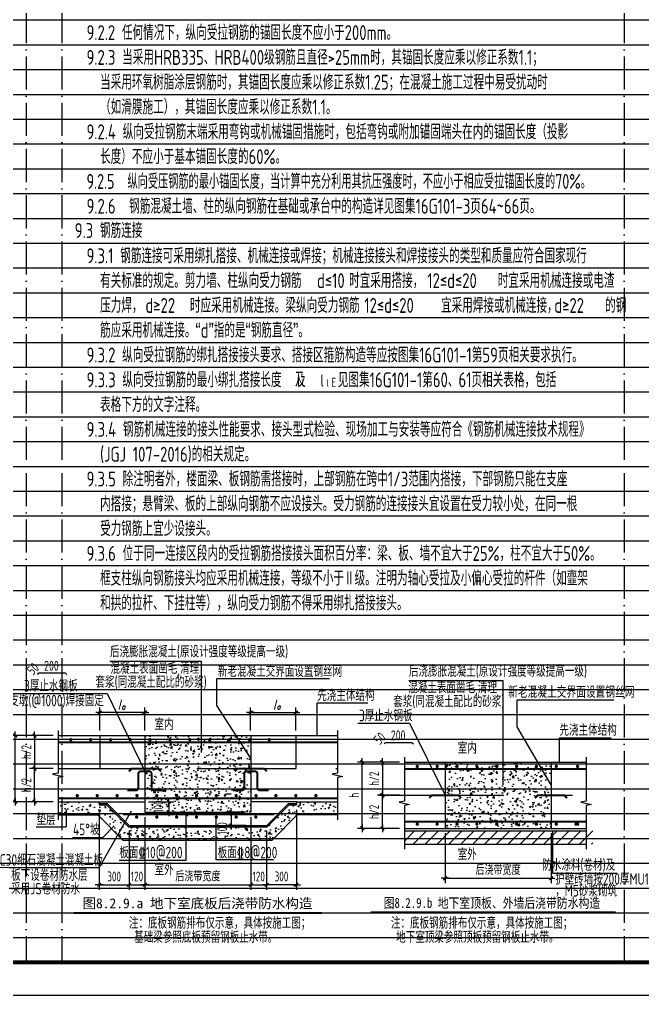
# Model space of a CAD drawing. Extents: x -461650 to 361314, y 245336 to 769729.
# Drawn here: x -393698 to -374866, y 676683 to 706196 of the extents above; entities that cross this region are included whole.
import ezdxf
from ezdxf.enums import TextEntityAlignment as Align

# ---------------------------------------------------------------- set-up
doc = ezdxf.new("R2010")
doc.units = 0
doc.header["$LTSCALE"] = 1000
for name, pattern in [('D1', [14, 10, -2, 0, -2]), ('D3轴线点划线', [18.5, 12, -3, 0.5, -3]), ('H3普通虚线', [4.2, 3, -1.2])]:
    doc.linetypes.add(name, pattern=pattern)
doc.layers.get('0').update_dxf_attribs({"linetype": 'CONTINUOUS'})
doc.layers.get('DEFPOINTS').update_dxf_attribs({"linetype": 'CONTINUOUS'})
for name, color, linetype in [('C-SHET-TTLB', 11, 'CONTINUOUS'), ('S-DETL-AXIS', 8, 'D3轴线点划线'), ('S-DETL-DIM', 151, 'CONTINUOUS'), ('S-DETL-HATCH', 253, 'CONTINUOUS'), ('S-DETL-LINE1', 2, 'CONTINUOUS'), ('S-DETL-RBAR', 1, 'CONTINUOUS'), ('S-DETL-TEXT', 7, 'CONTINUOUS')]:
    doc.layers.add(name, color=color, linetype=linetype)
doc.layers.add('S-1-TEXT', color=7, linetype='CONTINUOUS', lineweight=18)
doc.layers.add('S-1-修改', color=23, linetype='CONTINUOUS', lineweight=18)
doc.styles.add('ita', font='italic.shx', dxfattribs={"width": 0.9, "bigfont": 'tssdchn.shx'})
doc.styles.add('TS', font='tssdeng.shx', dxfattribs={"width": 0.7, "bigfont": 'tssdchn.shx'})
doc.styles.add('华文行楷', font='tssdeng.shx', dxfattribs={"width": 0.75, "height": 350, "bigfont": 'hztxt.shx'})
doc.styles.add('黑体', font='simhei.ttf')
doc.dimstyles.new('DIM25', dxfattribs={"dimtxt": 300, "dimasz": 0.8, "dimexe": 150, "dimexo": 150, "dimgap": 100, "dimtad": 1, "dimdec": 0, "dimlfac": 0.25, "dimrnd": 1, "dimzin": 0, "dimdsep": 46, "dimtxsty": 'TS', "dimblk": '_DIMX', "dimcen": 0, "dimclrd": 256, "dimclre": 256, "dimclrt": 43, "dimadec": 1, "dimazin": 0, "dimtfac": 1, "dimtdec": 0, "dimtix": 1, "dimtmove": 2, "dimatfit": 3, "dimldrblk": 'ARCHTICK', "dimfxl": 0, "dimtolj": 1, "dimtzin": 1, "dimarcsym": 0})
pattern_1 = [(50, (-2041229.52, 550140.23), (455.46167, -39.84771), [47.625, -523.875]), (355, (-2041229.5, 550140.23), (-88.10706, 477.64161), [38.1, -419.1]), (100.451, (-2041191.57, 550136.9), (367.35625, 437.79172), [40.475, -445.225]), (46.1842, (-2041229.5, 550267.23), (677.6976, -105.10582), [71.4375, -785.8125]), (96.6356, (-2041173.05, 550258.5), (593.51059, 618.5639), [60.7125, -667.8375]), (351.184, (-2041229.5, 550267.2), (593.5115, 618.5628), [57.15, -628.65]), (21, (-2041166.02, 550235.48), (379.0372, -255.6638), [47.625, -523.875]), (326, (-2041166, 550235.5), (154.50507, 460.46992), [38.1, -419.1]), (71.4514, (-2041134.43, 550214.17), (533.54123, 204.80714), [40.475, -445.225]), (37.5, (-2041229.52, 550140.23), (7.721508, 211.387597), [0, -414.02, 0, -425.45, 0, -420.6875]), (7.5, (-2041229.52, 550140.23), (167.049156, 250.451437), [0, -242.57, 0, -404.495, 0, -160.3375]), (327.5, (-2041371.13, 550140.23), (338.976488, -14.32186), [0, -158.75, 0, -495.3, 0, -657.225]), (317.5, (-2041434.63, 550140.23), (370.322953, 63.56623), [0, -206.375, 0, -328.93, 0, -466.725])]

# ---------------------------------------------------------------- blocks, each defined once
blk = doc.blocks.new('_DIMX')
blk.add_line((-150, 0), (150, 0))
at = {"const_width": 50}
blk.add_lwpolyline([(-70, -70), (70, 70)], dxfattribs=at)
blk = doc.blocks.new('*D141')
at = {"layer": 'DEFPOINTS', "color": 0}
for p in [(-383335, 683737), (-382061, 683737), (-382061, 681737)]:
    blk.add_point(p, dxfattribs=at)
at = {"layer": 'S-DETL-DIM', "lineweight": -2}
for p, q in [((-382211, 683737), (-383485, 683737)), ((-383335, 681738), (-383335, 683737)), ((-382211, 681737), (-383485, 681737))]:
    blk.add_line(p, q, dxfattribs=at)
at = {"layer": 'S-DETL-DIM', "lineweight": -2, "xscale": 0.8, "yscale": 0.8, "zscale": 0.8}
for p, rotation in [((-383335, 683737), 90), ((-383335, 681737), 270)]:
    blk.add_blockref('_DIMX', p, dxfattribs=dict(at, rotation=rotation))
at = {"layer": 'S-DETL-DIM', "color": 43, "insert": (-383585, 682737), "char_height": 300, "attachment_point": 5, "rotation": 90, "style": 'TS'}
blk.add_mtext('\\A1;h', dxfattribs=at)
blk = doc.blocks.new('_ArchTick')
at = {"color": 0, "linetype": 'ByBlock', "const_width": 0.15}
blk.add_lwpolyline([(-0.5, -0.5), (0.5, 0.5)], dxfattribs=at)
blk = doc.blocks.new('*D142')
at = {"layer": 'DEFPOINTS', "color": 0}
for p in [(-380831, 681737), (-377631, 681737), (-377631, 680227)]:
    blk.add_point(p, dxfattribs=at)
at = {"layer": 'S-DETL-DIM', "lineweight": -2}
for p, q in [((-380831, 681587), (-380831, 680077)), ((-377631, 681587), (-377631, 680077)), ((-380831, 680227), (-377632, 680227))]:
    blk.add_line(p, q, dxfattribs=at)
at = {"layer": 'S-DETL-DIM', "lineweight": -2, "xscale": 0.8, "yscale": 0.8, "zscale": 0.8, "rotation": 180}
blk.add_blockref('_DIMX', (-380831, 680227), dxfattribs=at)
at = {"layer": 'S-DETL-DIM', "lineweight": -2, "xscale": 0.8, "yscale": 0.8, "zscale": 0.8}
blk.add_blockref('_DIMX', (-377631, 680227), dxfattribs=at)
at = {"layer": 'S-DETL-DIM', "color": 43, "insert": (-379231, 680477), "char_height": 300, "attachment_point": 5, "style": 'TS'}
blk.add_mtext('\\A1;后浇带宽度', dxfattribs=at)
blk = doc.blocks.new('*D143')
at = {"layer": 'DEFPOINTS', "color": 0}
for p in [(-382061, 683737), (-382729, 682737), (-382061, 682737)]:
    blk.add_point(p, dxfattribs=at)
at = {"layer": 'S-DETL-DIM', "lineweight": -2}
for p, q in [((-382211, 683737), (-382879, 683737)), ((-382729, 683737), (-382729, 682738)), ((-382211, 682737), (-382879, 682737))]:
    blk.add_line(p, q, dxfattribs=at)
at = {"layer": 'S-DETL-DIM', "lineweight": -2, "xscale": 0.8, "yscale": 0.8, "zscale": 0.8}
for p, rotation in [((-382729, 683737), 90), ((-382729, 682737), 270)]:
    blk.add_blockref('_DIMX', p, dxfattribs=dict(at, rotation=rotation))
at = {"layer": 'S-DETL-DIM', "color": 43, "insert": (-382979, 683237), "char_height": 300, "attachment_point": 5, "rotation": 90, "style": 'TS'}
blk.add_mtext('\\A1;h/2', dxfattribs=at)
blk = doc.blocks.new('*D144')
at = {"layer": 'DEFPOINTS', "color": 0}
for p in [(-382729, 682737), (-382061, 682737), (-382061, 681737)]:
    blk.add_point(p, dxfattribs=at)
at = {"layer": 'S-DETL-DIM', "lineweight": -2}
for p, q in [((-382211, 682737), (-382879, 682737)), ((-382729, 681738), (-382729, 682737)), ((-382211, 681737), (-382879, 681737))]:
    blk.add_line(p, q, dxfattribs=at)
at = {"layer": 'S-DETL-DIM', "lineweight": -2, "xscale": 0.8, "yscale": 0.8, "zscale": 0.8}
for p, rotation in [((-382729, 682737), 90), ((-382729, 681737), 270)]:
    blk.add_blockref('_DIMX', p, dxfattribs=dict(at, rotation=rotation))
at = {"layer": 'S-DETL-DIM', "color": 43, "insert": (-382979, 682237), "char_height": 300, "attachment_point": 5, "rotation": 90, "style": 'TS'}
blk.add_mtext('\\A1;h/2', dxfattribs=at)
blk = doc.blocks.new('*D145')
at = {"layer": 'DEFPOINTS', "color": 0}
for p in [(-385329, 682444), (-386228, 681824), (-386228, 680032)]:
    blk.add_point(p, dxfattribs=at)
at = {"layer": 'S-DETL-DIM', "lineweight": -2}
for p, q in [((-385329, 682294), (-385329, 679882)), ((-386228, 681674), (-386228, 679882)), ((-385330, 680032), (-386228, 680032))]:
    blk.add_line(p, q, dxfattribs=at)
at = {"layer": 'S-DETL-DIM', "lineweight": -2, "xscale": 0.8, "yscale": 0.8, "zscale": 0.8, "rotation": 180}
blk.add_blockref('_DIMX', (-386228, 680032), dxfattribs=at)
at = {"layer": 'S-DETL-DIM', "lineweight": -2, "xscale": 0.8, "yscale": 0.8, "zscale": 0.8}
blk.add_blockref('_DIMX', (-385329, 680032), dxfattribs=at)
at = {"layer": 'S-DETL-DIM', "color": 43, "insert": (-385779, 680282), "char_height": 300, "attachment_point": 5, "style": 'TS'}
blk.add_mtext('\\A1;300', dxfattribs=at)
blk = doc.blocks.new('*D146')
at = {"layer": 'DEFPOINTS', "color": 0}
for p in [(-385344, 685239), (-386712, 684544), (-385344, 684544)]:
    blk.add_point(p, dxfattribs=at)
at = {"layer": 'S-DETL-DIM', "lineweight": -2}
for p, q in [((-386712, 684694), (-386712, 685389)), ((-385344, 684694), (-385344, 685389)), ((-386711, 685239), (-385345, 685239))]:
    blk.add_line(p, q, dxfattribs=at)
at = {"layer": 'S-DETL-DIM', "lineweight": -2, "xscale": 0.8, "yscale": 0.8, "zscale": 0.8, "rotation": 180}
blk.add_blockref('_DIMX', (-386712, 685239), dxfattribs=at)
at = {"layer": 'S-DETL-DIM', "lineweight": -2, "xscale": 0.8, "yscale": 0.8, "zscale": 0.8}
blk.add_blockref('_DIMX', (-385344, 685239), dxfattribs=at)
blk = doc.blocks.new('*D147')
at = {"layer": 'DEFPOINTS', "color": 0}
for p in [(-391287, 682444), (-390388, 681824), (-390388, 680032)]:
    blk.add_point(p, dxfattribs=at)
at = {"layer": 'S-DETL-DIM', "lineweight": -2}
for p, q in [((-391287, 682294), (-391287, 679882)), ((-390388, 681674), (-390388, 679882)), ((-391286, 680032), (-390389, 680032))]:
    blk.add_line(p, q, dxfattribs=at)
at = {"layer": 'S-DETL-DIM', "lineweight": -2, "xscale": 0.8, "yscale": 0.8, "zscale": 0.8, "rotation": 180}
blk.add_blockref('_DIMX', (-391287, 680032), dxfattribs=at)
at = {"layer": 'S-DETL-DIM', "lineweight": -2, "xscale": 0.8, "yscale": 0.8, "zscale": 0.8}
blk.add_blockref('_DIMX', (-390388, 680032), dxfattribs=at)
at = {"layer": 'S-DETL-DIM', "color": 43, "insert": (-390838, 680282), "char_height": 300, "attachment_point": 5, "style": 'TS'}
blk.add_mtext('\\A1;300', dxfattribs=at)
blk = doc.blocks.new('*D148')
at = {"layer": 'DEFPOINTS', "color": 0}
for p in [(-389907, 682544), (-389907, 682224), (-389187, 682224)]:
    blk.add_point(p, dxfattribs=at)
at = {"layer": 'S-DETL-DIM', "lineweight": -2}
for p, q in [((-389757, 682544), (-389037, 682544)), ((-389187, 682543), (-389187, 682225)), ((-389757, 682224), (-389037, 682224))]:
    blk.add_line(p, q, dxfattribs=at)
at = {"layer": 'S-DETL-DIM', "lineweight": -2, "xscale": 0.8, "yscale": 0.8, "zscale": 0.8}
for p, rotation in [((-389187, 682544), 90), ((-389187, 682224), 270)]:
    blk.add_blockref('_DIMX', p, dxfattribs=dict(at, rotation=rotation))
at = {"layer": 'S-DETL-DIM', "color": 43, "insert": (-389497, 682396), "char_height": 300, "attachment_point": 5, "rotation": 90, "style": 'TS'}
blk.add_mtext('\\A1;100', dxfattribs=at)
blk = doc.blocks.new('*D149')
at = {"layer": 'DEFPOINTS', "color": 0}
for p in [(-393826, 684544), (-392535, 684544), (-392535, 682544)]:
    blk.add_point(p, dxfattribs=at)
at = {"layer": 'S-DETL-DIM', "lineweight": -2}
for p, q in [((-392685, 684544), (-393976, 684544)), ((-393826, 682545), (-393826, 684543)), ((-392685, 682544), (-393976, 682544))]:
    blk.add_line(p, q, dxfattribs=at)
at = {"layer": 'S-DETL-DIM', "lineweight": -2, "xscale": 0.8, "yscale": 0.8, "zscale": 0.8}
for p, rotation in [((-393826, 684544), 90), ((-393826, 682544), 270)]:
    blk.add_blockref('_DIMX', p, dxfattribs=dict(at, rotation=rotation))
at = {"layer": 'S-DETL-DIM', "color": 43, "insert": (-394076, 683544), "char_height": 300, "attachment_point": 5, "rotation": 90, "style": 'TS'}
blk.add_mtext('\\A1;底板厚h', dxfattribs=at)
blk = doc.blocks.new('*D150')
at = {"layer": 'DEFPOINTS', "color": 0}
for p in [(-389907, 682224), (-386707, 682224), (-386707, 680032)]:
    blk.add_point(p, dxfattribs=at)
at = {"layer": 'S-DETL-DIM', "lineweight": -2}
for p, q in [((-389907, 682074), (-389907, 679882)), ((-386707, 682074), (-386707, 679882)), ((-389906, 680032), (-386708, 680032))]:
    blk.add_line(p, q, dxfattribs=at)
at = {"layer": 'S-DETL-DIM', "lineweight": -2, "xscale": 0.8, "yscale": 0.8, "zscale": 0.8, "rotation": 180}
blk.add_blockref('_DIMX', (-389907, 680032), dxfattribs=at)
at = {"layer": 'S-DETL-DIM', "lineweight": -2, "xscale": 0.8, "yscale": 0.8, "zscale": 0.8}
blk.add_blockref('_DIMX', (-386707, 680032), dxfattribs=at)
at = {"layer": 'S-DETL-DIM', "color": 43, "insert": (-388307, 680282), "char_height": 300, "attachment_point": 5, "style": 'TS'}
blk.add_mtext('\\A1;后浇带宽度', dxfattribs=at)
blk = doc.blocks.new('*D151')
at = {"layer": 'DEFPOINTS', "color": 0}
for p in [(-392535, 684544), (-393244, 683544), (-392535, 683544)]:
    blk.add_point(p, dxfattribs=at)
at = {"layer": 'S-DETL-DIM', "lineweight": -2}
for p, q in [((-392685, 684544), (-393394, 684544)), ((-393244, 684543), (-393244, 683545)), ((-392685, 683544), (-393394, 683544))]:
    blk.add_line(p, q, dxfattribs=at)
at = {"layer": 'S-DETL-DIM', "lineweight": -2, "xscale": 0.8, "yscale": 0.8, "zscale": 0.8}
for p, rotation in [((-393244, 684544), 90), ((-393244, 683544), 270)]:
    blk.add_blockref('_DIMX', p, dxfattribs=dict(at, rotation=rotation))
at = {"layer": 'S-DETL-DIM', "color": 43, "insert": (-393494, 684044), "char_height": 300, "attachment_point": 5, "rotation": 90, "style": 'TS'}
blk.add_mtext('\\A1;h/2', dxfattribs=at)
blk = doc.blocks.new('*D152')
at = {"layer": 'DEFPOINTS', "color": 0}
for p in [(-393244, 683544), (-392535, 683544), (-392535, 682544)]:
    blk.add_point(p, dxfattribs=at)
at = {"layer": 'S-DETL-DIM', "lineweight": -2}
for p, q in [((-392685, 683544), (-393394, 683544)), ((-393244, 682545), (-393244, 683543)), ((-392685, 682544), (-393394, 682544))]:
    blk.add_line(p, q, dxfattribs=at)
at = {"layer": 'S-DETL-DIM', "lineweight": -2, "xscale": 0.8, "yscale": 0.8, "zscale": 0.8}
for p, rotation in [((-393244, 683544), 90), ((-393244, 682544), 270)]:
    blk.add_blockref('_DIMX', p, dxfattribs=dict(at, rotation=rotation))
at = {"layer": 'S-DETL-DIM', "color": 43, "insert": (-393494, 683044), "char_height": 300, "attachment_point": 5, "rotation": 90, "style": 'TS'}
blk.add_mtext('\\A1;h/2', dxfattribs=at)
blk = doc.blocks.new('*D153')
at = {"layer": 'DEFPOINTS', "color": 0}
for p in [(-391275, 685239), (-391275, 684544), (-389907, 684544)]:
    blk.add_point(p, dxfattribs=at)
at = {"layer": 'S-DETL-DIM', "lineweight": -2}
for p, q in [((-391275, 684694), (-391275, 685389)), ((-389907, 684694), (-389907, 685389)), ((-389908, 685239), (-391274, 685239))]:
    blk.add_line(p, q, dxfattribs=at)
at = {"layer": 'S-DETL-DIM', "lineweight": -2, "xscale": 0.8, "yscale": 0.8, "zscale": 0.8, "rotation": 180}
blk.add_blockref('_DIMX', (-391275, 685239), dxfattribs=at)
at = {"layer": 'S-DETL-DIM', "lineweight": -2, "xscale": 0.8, "yscale": 0.8, "zscale": 0.8}
blk.add_blockref('_DIMX', (-389907, 685239), dxfattribs=at)
blk = doc.blocks.new('*D159')
at = {"layer": 'DEFPOINTS', "color": 0}
for p in [(-386707, 682224), (-387297, 681824), (-386707, 681824)]:
    blk.add_point(p, dxfattribs=at)
at = {"layer": 'S-DETL-DIM', "lineweight": -2}
for p, q in [((-386857, 682224), (-387447, 682224)), ((-387297, 682223), (-387297, 681825)), ((-386857, 681824), (-387447, 681824))]:
    blk.add_line(p, q, dxfattribs=at)
at = {"layer": 'S-DETL-DIM', "lineweight": -2, "xscale": 0.8, "yscale": 0.8, "zscale": 0.8}
for p, rotation in [((-387297, 682224), 90), ((-387297, 681824), 270)]:
    blk.add_blockref('_DIMX', p, dxfattribs=dict(at, rotation=rotation))
at = {"layer": 'S-DETL-DIM', "color": 43, "insert": (-387572, 681734), "char_height": 300, "attachment_point": 5, "rotation": 90, "style": 'TS'}
blk.add_mtext('\\A1;100', dxfattribs=at)
blk = doc.blocks.new('*D154')
at = {"layer": 'DEFPOINTS', "color": 0}
for p in [(-390388, 681384), (-389907, 681384), (-389907, 680032)]:
    blk.add_point(p, dxfattribs=at)
at = {"layer": 'S-DETL-DIM', "lineweight": -2}
for p, q in [((-390388, 681234), (-390388, 679882)), ((-389907, 681234), (-389907, 679882)), ((-390389, 680032), (-390390, 680032)), ((-390388, 680032), (-389907, 680032)), ((-389906, 680032), (-389905, 680032))]:
    blk.add_line(p, q, dxfattribs=at)
at = {"layer": 'S-DETL-DIM', "lineweight": -2, "xscale": 0.8, "yscale": 0.8, "zscale": 0.8}
blk.add_blockref('_DIMX', (-390388, 680032), dxfattribs=at)
at = {"layer": 'S-DETL-DIM', "lineweight": -2, "xscale": 0.8, "yscale": 0.8, "zscale": 0.8, "rotation": 180}
blk.add_blockref('_DIMX', (-389907, 680032), dxfattribs=at)
at = {"layer": 'S-DETL-DIM', "color": 43, "insert": (-390148, 680282), "char_height": 300, "attachment_point": 5, "style": 'TS'}
blk.add_mtext('\\A1;120', dxfattribs=at)
blk = doc.blocks.new('*D155')
at = {"layer": 'DEFPOINTS', "color": 0}
for p in [(-386707, 681384), (-386228, 681384), (-386228, 680032)]:
    blk.add_point(p, dxfattribs=at)
at = {"layer": 'S-DETL-DIM', "lineweight": -2}
for p, q in [((-386707, 681234), (-386707, 679882)), ((-386228, 681234), (-386228, 679882)), ((-386708, 680032), (-386708, 680032)), ((-386707, 680032), (-386228, 680032)), ((-386228, 680032), (-386227, 680032))]:
    blk.add_line(p, q, dxfattribs=at)
at = {"layer": 'S-DETL-DIM', "lineweight": -2, "xscale": 0.8, "yscale": 0.8, "zscale": 0.8}
blk.add_blockref('_DIMX', (-386707, 680032), dxfattribs=at)
at = {"layer": 'S-DETL-DIM', "lineweight": -2, "xscale": 0.8, "yscale": 0.8, "zscale": 0.8, "rotation": 180}
blk.add_blockref('_DIMX', (-386228, 680032), dxfattribs=at)
at = {"layer": 'S-DETL-DIM', "color": 43, "insert": (-386468, 680282), "char_height": 300, "attachment_point": 5, "style": 'TS'}
blk.add_mtext('\\A1;120', dxfattribs=at)

msp = doc.modelspace()

# ---------------------------------------------------------------- hatches: boundary and pattern name
at = {"layer": 'S-DETL-HATCH'}
h = msp.add_hatch(dxfattribs=at)
h.set_pattern_fill('AR-CONC', color=256, scale=2.5, style=0)
h.set_pattern_definition(pattern_1)
h.paths.add_polyline_path([(-388659.25, 684424.18), (-388659.25, 684544.18), (-389906.73, 684544.18), (-389906.73, 684424.18)])
h.paths.add_polyline_path([(-388659.25, 684284.18), (-388659.25, 684424.18), (-389906.73, 684424.18), (-389906.73, 684284.18)])
h.paths.add_polyline_path([(-389523.51, 684363.37, -1), (-389573.51, 684363.37, -1)], flags=16)
h.paths.add_polyline_path([(-388973.51, 684363.37, -1), (-388923.51, 684363.37, -1)], flags=16)
h.paths.add_polyline_path([(-388659.25, 684544.18), (-388659.25, 684424.18), (-387046.97, 684424.18), (-387116.62, 684544.18)])
h.paths.add_polyline_path([(-386965.71, 684284.18), (-387046.97, 684424.18), (-388659.25, 684424.18), (-388659.25, 684284.18)])
h.paths.add_polyline_path([(-388323.51, 684363.37, -1), (-388373.51, 684363.37, -1)], flags=16)
h.paths.add_polyline_path([(-387773.51, 684363.37, -1), (-387723.51, 684363.37, -1)], flags=16)
h.paths.add_polyline_path([(-387173.51, 684363.37, -1), (-387123.51, 684363.37, -1)], flags=16)
h.paths.add_polyline_path([(-386706.73, 684424.18), (-386706.73, 684544.18), (-387116.62, 684544.18), (-387046.97, 684424.18)])
h.paths.add_polyline_path([(-386706.73, 684284.18), (-386706.73, 684424.18), (-387046.97, 684424.18), (-386965.71, 684284.18)])
h.paths.add_polyline_path([(-386965.71, 684284.18), (-386706.73, 683837.97), (-386706.73, 684284.18)], flags=16)
h.paths.add_polyline_path([(-386965.71, 684284.18), (-389906.73, 684284.18), (-389906.73, 683544.18), (-386706.73, 683544.18), (-386706.73, 683837.97)])
h.paths.add_polyline_path([(-389906.73, 683544.18), (-389906.73, 682804.18), (-386706.73, 682804.18), (-386706.73, 683544.18)])
h.paths.add_polyline_path([(-386706.73, 682664.18), (-386706.73, 682804.18), (-389906.73, 682804.18), (-389906.73, 682664.18)])
h.paths.add_polyline_path([(-388973.51, 682727.48, -1), (-388923.51, 682727.48, -1)], flags=16)
h.paths.add_polyline_path([(-389523.51, 682727.48, -1), (-389573.51, 682727.48, -1)], flags=16)
h.paths.add_polyline_path([(-388373.51, 682727.48, -1), (-388323.51, 682727.48, -1)], flags=16)
h.paths.add_polyline_path([(-387773.51, 682727.48, -1), (-387723.51, 682727.48, -1)], flags=16)
h.paths.add_polyline_path([(-387173.51, 682727.48, -1), (-387123.51, 682727.48, -1)], flags=16)
h.paths.add_polyline_path([(-386706.73, 682224.18), (-386706.73, 682664.18), (-389906.73, 682664.18), (-389906.73, 682224.18)])
h = msp.add_hatch(dxfattribs=at)
h.set_pattern_fill('AR-CONC', color=256, scale=2.5, style=0)
h.set_pattern_definition([(50, (-2044957, 550011.47), (455.46167, -39.84771), [47.625, -523.875]), (355, (-2044957, 550011.47), (-88.10706, 477.64161), [38.1, -419.1]), (100.451, (-2044919.04, 550008.15), (367.35625, 437.79172), [40.475, -445.225]), (46.1842, (-2044957, 550138.47), (677.6976, -105.10582), [71.4375, -785.8125]), (96.6356, (-2044900.5, 550129.7), (593.51059, 618.5639), [60.7125, -667.8375]), (351.184, (-2044957, 550138.5), (593.5115, 618.5628), [57.15, -628.65]), (21, (-2044893.5, 550106.72), (379.0372, -255.6638), [47.625, -523.875]), (326, (-2044893.5, 550106.7), (154.50507, 460.46992), [38.1, -419.1]), (71.4514, (-2044861.9, 550085.4), (533.54123, 204.80714), [40.475, -445.225]), (37.5, (-2044957, 550011.47), (7.721508, 211.387597), [0, -414.02, 0, -425.45, 0, -420.6875]), (7.5, (-2044957, 550011.47), (167.049156, 250.451437), [0, -242.57, 0, -404.495, 0, -160.3375]), (327.5, (-2045098.6, 550011.47), (338.976488, -14.32186), [0, -158.75, 0, -495.3, 0, -657.225]), (317.5, (-2045162.1, 550011.47), (370.322953, 63.56623), [0, -206.375, 0, -328.93, 0, -466.725])])
h.paths.add_polyline_path([(-380771.3, 682857.34), (-380771.3, 682737.34), (-377691.3, 682737.34), (-377691.3, 682857.34), (-377631.3, 682857.34), (-377631.3, 683477.34), (-380831.3, 683477.34), (-380831.3, 682857.34)])
h.paths.add_polyline_path([(-380771.3, 682737.34), (-380771.3, 682617.34), (-380831.3, 682617.34), (-380831.3, 681997.34), (-377631.3, 681997.34), (-377631.3, 682617.34), (-377691.3, 682617.34), (-377691.3, 682737.34)])
h.paths.add_polyline_path([(-377631.3, 681857.34), (-377631.3, 681997.34), (-380831.3, 681997.34), (-380831.3, 681857.34)])
h.paths.add_polyline_path([(-379898.08, 681920.63, -1), (-379848.08, 681920.63, -1)], flags=16)
h.paths.add_polyline_path([(-380448.08, 681920.63, -1), (-380498.08, 681920.63, -1)], flags=16)
h.paths.add_polyline_path([(-379298.08, 681920.63, -1), (-379248.08, 681920.63, -1)], flags=16)
h.paths.add_polyline_path([(-378698.08, 681920.63, -1), (-378648.08, 681920.63, -1)], flags=16)
h.paths.add_polyline_path([(-378098.08, 681920.63, -1), (-378048.08, 681920.63, -1)], flags=16)
h.paths.add_polyline_path([(-380831.3, 681857.34), (-380831.3, 681737.34), (-377631.3, 681737.34), (-377631.3, 681857.34)])
h.paths.add_polyline_path([(-380831.3, 683617.34), (-380831.3, 683477.34), (-377631.3, 683477.34), (-377631.3, 683617.34)])
h.paths.add_polyline_path([(-379248.08, 683556.52, -1), (-379298.08, 683556.52, -1)], flags=16)
h.paths.add_polyline_path([(-378698.08, 683556.52, -1), (-378648.08, 683556.52, -1)], flags=16)
h.paths.add_polyline_path([(-379848.08, 683556.52, -1), (-379898.08, 683556.52, -1)], flags=16)
h.paths.add_polyline_path([(-378098.08, 683556.52, -1), (-378048.08, 683556.52, -1)], flags=16)
h.paths.add_polyline_path([(-380448.08, 683556.52, -1), (-380498.08, 683556.52, -1)], flags=16)
h.paths.add_polyline_path([(-377631.3, 683617.34), (-377631.3, 683737.34), (-380831.3, 683737.34), (-380831.3, 683617.34)])
h = msp.add_hatch(dxfattribs=at)
h.set_pattern_fill('AR-CONC', color=256, scale=2.5, style=0)
h.set_pattern_definition(pattern_1)
h.paths.add_polyline_path([(-390878.82, 681692.27), (-390627.24, 682006.37), (-391065.04, 682444.18), (-391286.73, 682444.18), (-391286.73, 682544.18), (-392535.06, 682544.18), (-392535.06, 682144.18), (-391330.73, 682144.18)])
h.paths.add_polyline_path([(-390405.04, 681784.18), (-390627.24, 682006.37), (-390878.82, 681692.27), (-390570.73, 681384.18), (-386062.73, 681384.18), (-385302.73, 682144.18), (-384083.63, 682144.18), (-384083.63, 682544.18), (-385329.1, 682544.18), (-385329.1, 682444.18), (-385548.42, 682444.18), (-386208.42, 681784.18)])
h = msp.add_hatch(dxfattribs=at)
h.set_pattern_fill('ANSI31', color=256, scale=80, style=0)
h.set_pattern_definition([(45, (-1452397.22, 818320.1), (-179.60512, 179.60512), [])])
h.paths.add_polyline_path([(-376362.56, 681257.34), (-376362.56, 681657.34), (-381329.86, 681657.34), (-381514.51, 681257.34)])
h.paths.add_polyline_path([(-382060.63, 681657.34), (-382060.63, 681257.34), (-381514.51, 681257.34), (-381329.86, 681657.34)])

# ---------------------------------------------------------------- linework, layer by layer
at = {"layer": 'C-SHET-TTLB'}
msp.add_lwpolyline([(-347578.08, 736083.4), (-347578.08, 676683.4), (-431678.08, 676683.4), (-431678.08, 736083.4)], close=True, dxfattribs=at)
at = {"layer": 'C-SHET-TTLB', "const_width": 120}
msp.add_lwpolyline([(-429838.08, 735083.4), (-348578.08, 735083.4), (-348578.08, 677683.4), (-429838.08, 677683.4)], close=True, dxfattribs=at)
at = {"layer": 'DEFPOINTS', "color": 252, "linetype": 'D1', "ltscale": 0.1}
for p, q in [((-393494.08, 731683.4), (-393494.08, 677683.4)), ((-392422.08, 731683.4), (-392422.08, 677683.4)), ((-375422.08, 731683.4), (-375422.08, 677683.4))]:
    msp.add_line(p, q, dxfattribs=at)
at = {"layer": 'DEFPOINTS', "color": 252}
for p, q in [((-429838.08, 706183.4), (-355578.08, 706183.4)), ((-429838.08, 705433.4), (-355578.08, 705433.4)), ((-429838.08, 704683.4), (-355578.08, 704683.4)), ((-429838.08, 703933.4), (-355578.08, 703933.4)), ((-429838.08, 703183.4), (-355578.08, 703183.4)), ((-429838.08, 702433.4), (-355578.08, 702433.4)), ((-429838.08, 701683.4), (-355578.08, 701683.4)), ((-429838.08, 700933.4), (-355578.08, 700933.4)), ((-429838.08, 700183.4), (-355578.08, 700183.4)), ((-429838.08, 699433.4), (-355578.08, 699433.4)), ((-429838.08, 698683.4), (-355578.08, 698683.4)), ((-429838.08, 697933.4), (-355578.08, 697933.4)), ((-429838.08, 697183.4), (-355578.08, 697183.4)), ((-429838.08, 696433.4), (-355578.08, 696433.4)), ((-429838.08, 695683.4), (-355578.08, 695683.4)), ((-429838.08, 694933.4), (-355578.08, 694933.4)), ((-429838.08, 694183.4), (-355578.08, 694183.4)), ((-429838.08, 693433.4), (-355578.08, 693433.4)), ((-429838.08, 692683.4), (-355578.08, 692683.4)), ((-429838.08, 691933.4), (-355578.08, 691933.4)), ((-429838.08, 691183.4), (-355578.08, 691183.4)), ((-429838.08, 690433.4), (-355578.08, 690433.4)), ((-429838.08, 689683.4), (-355578.08, 689683.4)), ((-429838.08, 688933.4), (-355578.08, 688933.4)), ((-429838.08, 688183.4), (-355578.08, 688183.4)), ((-429838.08, 687433.4), (-355578.08, 687433.4)), ((-429838.08, 686683.4), (-355578.08, 686683.4)), ((-429838.08, 685933.4), (-355578.08, 685933.4)), ((-429838.08, 685183.4), (-355578.08, 685183.4)), ((-429838.08, 684433.4), (-355578.08, 684433.4)), ((-429838.08, 683683.4), (-355578.08, 683683.4)), ((-429838.08, 682933.4), (-355578.08, 682933.4)), ((-429838.08, 682183.4), (-355578.08, 682183.4)), ((-429838.08, 681433.4), (-355578.08, 681433.4)), ((-429838.08, 680683.4), (-355578.08, 680683.4)), ((-429838.08, 679933.4), (-355578.08, 679933.4)), ((-429838.08, 679183.4), (-355578.08, 679183.4)), ((-429838.08, 678433.4), (-355578.08, 678433.4))]:
    msp.add_line(p, q, dxfattribs=at)
at = {"layer": 'S-DETL-AXIS', "linetype": 'H3普通虚线'}
for p, q in [((-391274.59, 684544.18), (-391274.59, 683544.18)), ((-389906.73, 684544.18), (-389906.73, 682224.18)), ((-386706.73, 684544.18), (-386706.73, 682224.18)), ((-385344.1, 684544.18), (-385344.1, 683544.18)), ((-392535.06, 683544.18), (-384083.63, 683544.18)), ((-380831.3, 683737.34), (-380831.3, 681737.34)), ((-377631.3, 683737.34), (-377631.3, 681737.34)), ((-382060.63, 682737.34), (-376985.66, 682737.34)), ((-391286.73, 682544.18), (-389906.73, 682544.18)), ((-385329.1, 682544.18), (-386706.73, 682544.18)), ((-389906.73, 682224.18), (-386706.73, 682224.18))]:
    msp.add_line(p, q, dxfattribs=at)
at = {"layer": 'S-DETL-DIM'}
for p, q in [((-392535.06, 684694.18), (-392535.06, 683407.26)), ((-384083.63, 684694.18), (-384083.63, 683407.26)), ((-382060.63, 683887.34), (-382060.63, 682560.41)), ((-376565.17, 683887.34), (-376565.17, 682560.41)), ((-392535.06, 683407.26), (-392698.06, 683380.26)), ((-392698.06, 683380.26), (-392379.24, 683308.1)), ((-392379.24, 683308.1), (-392535.06, 683271.21)), ((-392535.06, 683271.21), (-392535.06, 681994.18)), ((-384083.63, 683407.26), (-384246.63, 683380.26)), ((-384246.63, 683380.26), (-383927.81, 683308.1)), ((-383927.81, 683308.1), (-384083.63, 683271.21)), ((-384083.63, 683271.21), (-384083.63, 681994.18)), ((-382840.98, 682737.34), (-382060.63, 682737.34)), ((-382060.63, 682560.41), (-382223.63, 682533.41)), ((-382223.63, 682533.41), (-381904.81, 682461.26)), ((-381904.81, 682461.26), (-382060.63, 682424.37)), ((-382060.63, 682424.37), (-382060.63, 681107.34)), ((-376565.17, 682560.41), (-376728.17, 682533.41)), ((-376728.17, 682533.41), (-376409.34, 682461.26)), ((-376409.34, 682461.26), (-376565.17, 682424.37)), ((-376565.17, 682424.37), (-376565.17, 681107.34))]:
    msp.add_line(p, q, dxfattribs=at)
at = {"layer": 'S-DETL-LINE1'}
for p, q in [((-392535.06, 684544.18), (-384083.63, 684544.18)), ((-382060.63, 683737.34), (-376565.17, 683737.34)), ((-392535.06, 682544.18), (-391286.73, 682544.18)), ((-391286.73, 682544.18), (-391286.73, 682444.18)), ((-391286.73, 682484.18), (-391048.48, 682484.18)), ((-391286.73, 682444.18), (-391065.04, 682444.18)), ((-391065.04, 682444.18), (-390405.04, 681784.18)), ((-391048.48, 682484.18), (-390388.48, 681824.18)), ((-385564.98, 682484.18), (-386224.98, 681824.18)), ((-385548.42, 682444.18), (-386208.42, 681784.18)), ((-385564.98, 682484.18), (-385329.1, 682484.18)), ((-385548.42, 682444.18), (-385329.1, 682444.18)), ((-385329.1, 682544.18), (-385329.1, 682444.18)), ((-385329.1, 682544.18), (-384083.63, 682544.18)), ((-392535.06, 682144.18), (-391330.73, 682144.18)), ((-391330.73, 682144.18), (-390570.73, 681384.18)), ((-385302.73, 682144.18), (-386062.73, 681384.18)), ((-384083.63, 682144.18), (-385302.73, 682144.18)), ((-390405.04, 681784.18), (-386208.42, 681784.18)), ((-390388.48, 681824.18), (-386224.98, 681824.18)), ((-382060.63, 681737.34), (-376565.17, 681737.34)), ((-382060.63, 681657.34), (-376565.17, 681657.34)), ((-390570.73, 681384.18), (-386062.73, 681384.18)), ((-382060.63, 681257.34), (-376565.17, 681257.34))]:
    msp.add_line(p, q, dxfattribs=at)
at = {"layer": 'S-DETL-RBAR', "color": 1}
for points in [[(-393157.83, 686394.04), (-393115.41, 686436.47), (-392315.41, 686436.47), (-392272.98, 686394.04)], [(-382676.64, 684291.53), (-382634.21, 684333.95), (-381834.21, 684333.95), (-381791.79, 684291.53)]]:
    msp.add_lwpolyline(points, dxfattribs=at)
at = {"layer": 'S-DETL-RBAR', "color": 1, "const_width": 50}
for points in [[(-392173.51, 684417.48, 1), (-392123.51, 684417.48, 1)], [(-391573.51, 684417.48, 1), (-391523.51, 684417.48, 1)], [(-390973.51, 684417.48, 1), (-390923.51, 684417.48, 1)], [(-390373.51, 684417.48, 1), (-390323.51, 684417.48, 1)], [(-389773.51, 684417.48, 1), (-389723.51, 684417.48, 1)], [(-389173.51, 684417.48, 1), (-389123.51, 684417.48, 1)], [(-388573.51, 684417.48, 1), (-388523.51, 684417.48, 1)], [(-387973.51, 684417.48, 1), (-387923.51, 684417.48, 1)], [(-387373.51, 684417.48, 1), (-387323.51, 684417.48, 1)], [(-386773.51, 684417.48, 1), (-386723.51, 684417.48, 1)], [(-386173.51, 684417.48, 1), (-386123.51, 684417.48, 1)], [(-381699.08, 683610.63, 1), (-381649.08, 683610.63, 1)], [(-381098.08, 683610.63, 1), (-381048.08, 683610.63, 1)], [(-380498.08, 683610.63, 1), (-380448.08, 683610.63, 1)], [(-379898.08, 683610.63, 1), (-379848.08, 683610.63, 1)], [(-379298.08, 683610.63, 1), (-379248.08, 683610.63, 1)], [(-378698.08, 683610.63, 1), (-378648.08, 683610.63, 1)], [(-378098.08, 683610.63, 1), (-378048.08, 683610.63, 1)], [(-377498.08, 683610.63, 1), (-377448.08, 683610.63, 1)], [(-376852.44, 683610.63, 1), (-376802.44, 683610.63, 1)], [(-391978.77, 682727.48, 1), (-391928.77, 682727.48, 1)], [(-391373.51, 682727.48, 1), (-391323.51, 682727.48, 1)], [(-390773.51, 682727.48, 1), (-390723.51, 682727.48, 1)], [(-390173.51, 682727.48, 1), (-390123.51, 682727.48, 1)], [(-389573.51, 682727.48, 1), (-389523.51, 682727.48, 1)], [(-388973.51, 682727.48, 1), (-388923.51, 682727.48, 1)], [(-388373.51, 682727.48, 1), (-388323.51, 682727.48, 1)], [(-387773.51, 682727.48, 1), (-387723.51, 682727.48, 1)], [(-387173.51, 682727.48, 1), (-387123.51, 682727.48, 1)], [(-386573.51, 682727.48, 1), (-386523.51, 682727.48, 1)], [(-385973.51, 682727.48, 1), (-385923.51, 682727.48, 1)], [(-385373.51, 682727.48, 1), (-385323.51, 682727.48, 1)], [(-384763.83, 682727.48, 1), (-384713.83, 682727.48, 1)], [(-390182.8, 682078.19, 1), (-390132.8, 682078.19, 1)], [(-389573.51, 682078.19, 1), (-389523.51, 682078.19, 1)], [(-388973.51, 682078.19, 1), (-388923.51, 682078.19, 1)], [(-388373.51, 682078.19, 1), (-388323.51, 682078.19, 1)], [(-387773.51, 682078.19, 1), (-387723.51, 682078.19, 1)], [(-387173.51, 682078.19, 1), (-387123.51, 682078.19, 1)], [(-386579.46, 682078.19, 1), (-386529.46, 682078.19, 1)], [(-381699.08, 681864.04, -1), (-381649.08, 681864.04, -1)], [(-381098.08, 681864.04, -1), (-381048.08, 681864.04, -1)], [(-380498.08, 681864.04, -1), (-380448.08, 681864.04, -1)], [(-379898.08, 681864.04, -1), (-379848.08, 681864.04, -1)], [(-379298.08, 681864.04, -1), (-379248.08, 681864.04, -1)], [(-378698.08, 681864.04, -1), (-378648.08, 681864.04, -1)], [(-378098.08, 681864.04, -1), (-378048.08, 681864.04, -1)], [(-377498.08, 681864.04, -1), (-377448.08, 681864.04, -1)], [(-376898.08, 681864.04, -1), (-376848.08, 681864.04, -1)], [(-376852.44, 681864.04, -1), (-376802.44, 681864.04, -1)]]:
    msp.add_lwpolyline(points, format="xyb", close=True, dxfattribs=at)
at = {"layer": 'S-DETL-RBAR', "color": 1, "const_width": 60}
for points in [[(-392535.06, 684340.03), (-384083.63, 684340.03)], [(-390391.58, 683459.33), (-390306.73, 683544.18), (-389506.73, 683544.18), (-389421.88, 683459.33)], [(-387191.58, 683459.33), (-387106.73, 683544.18), (-386306.73, 683544.18), (-386221.88, 683459.33)], [(-382060.63, 683533.19), (-376565.17, 683533.19)], [(-390106.73, 683384.46), (-390106.73, 682964.18)], [(-390026.73, 683464.46), (-389786.73, 683464.46)], [(-389706.73, 683384.46), (-389706.73, 682964.18)], [(-386906.73, 683384.46), (-386906.73, 682964.18)], [(-386826.73, 683464.46), (-386586.73, 683464.46)], [(-386506.73, 683384.46), (-386506.73, 682964.18)], [(-392535.06, 682648.34), (-384083.63, 682648.34)], [(-390444.04, 682884.18), (-390186.73, 682884.18)], [(-389369.42, 682884.18), (-389626.73, 682884.18)], [(-387244.04, 682884.18), (-386986.73, 682884.18)], [(-386169.42, 682884.18), (-386426.73, 682884.18)], [(-381316.15, 682652.48), (-381231.3, 682737.34), (-380431.3, 682737.34), (-380346.45, 682652.48)], [(-378116.15, 682652.48), (-378031.3, 682737.34), (-377231.3, 682737.34), (-377146.45, 682652.48)], [(-390568.55, 682158.89), (-385995.03, 682158.89)], [(-382060.63, 681941.49), (-376565.17, 681941.49)]]:
    msp.add_lwpolyline(points, dxfattribs=at)
for points in [[(-390026.73, 683464.46, 0.41421356), (-390106.73, 683384.46)], [(-389706.73, 683384.46, 0.41421356), (-389786.73, 683464.46)], [(-386826.73, 683464.46, 0.41421356), (-386906.73, 683384.46)], [(-386506.73, 683384.46, 0.41421356), (-386586.73, 683464.46)], [(-390186.73, 682884.18, 0.41421356), (-390106.73, 682964.18)], [(-389706.73, 682964.18, 0.41421356), (-389626.73, 682884.18)], [(-386986.73, 682884.18, 0.41421356), (-386906.73, 682964.18)], [(-386506.73, 682964.18, 0.41421356), (-386426.73, 682884.18)]]:
    msp.add_lwpolyline(points, format="xyb", dxfattribs=at)
at = {"layer": 'S-DETL-TEXT'}
for p, q in [((-390967.14, 686794.5), (-388205.91, 686794.5)), ((-388205.91, 686794.5), (-388205.91, 684033.43)), ((-387739.2, 686255.68), (-387739.2, 685456.31)), ((-384330.48, 686255.68), (-387739.2, 686255.68)), ((-381925.48, 686207.57), (-379083.46, 686207.57)), ((-379083.46, 686207.57), (-379083.46, 683057.83)), ((-394529.79, 685816.72), (-391046.32, 685816.72)), ((-391046.32, 685816.72), (-389906.73, 683464.46)), ((-378663.77, 685609.39), (-378663.77, 684810.02)), ((-375731.19, 685609.39), (-378663.77, 685609.39)), ((-387739.2, 685456.31), (-386706.73, 683837.97)), ((-384707.43, 685525.34), (-384707.43, 684544.18)), ((-383167.24, 685525.34), (-384707.43, 685525.34)), ((-383472.45, 684918.29), (-381911.35, 684918.29)), ((-381911.35, 684918.29), (-380831.3, 682737.34)), ((-378663.77, 684810.02), (-377631.3, 683031.12)), ((-377386.77, 684460.85), (-377386.77, 683737.34)), ((-375808.11, 684460.85), (-377386.77, 684460.85)), ((-392291.69, 682304.16), (-392291.69, 681785.44)), ((-391286.73, 680541.46), (-390312.28, 682264.1)), ((-388664.11, 680773.43), (-388664.11, 682158.89)), ((-387749.04, 680782.95), (-387749.04, 682077.47)), ((-393196.74, 681785.44), (-392291.69, 681785.44)), ((-391183.46, 681463.32), (-390836.67, 681810.11)), ((-392093.52, 681463.32), (-391183.46, 681463.32)), ((-377576.17, 680376), (-377576.17, 681657.34)), ((-390685.88, 680773.43), (-388664.11, 680773.43)), ((-386025.14, 680782.95), (-387749.04, 680782.95)), ((-391286.1, 680541.46), (-394328.34, 680541.46)), ((-375638.39, 680376), (-377576.17, 680376))]:
    msp.add_line(p, q, dxfattribs=at)
for points, const_width in [([(-388720.11, 682214.89), (-388608.11, 682102.89)], 40), ([(-392061.81, 679181.46), (-384551.64, 679181.46)], 60), ([(-383087.58, 679194.22), (-375672.21, 679194.22)], 60)]:
    msp.add_lwpolyline(points, dxfattribs=dict(at, const_width=const_width))

# ---------------------------------------------------------------- texts
at = {"layer": 'S-1-TEXT'}
for s, height, style, width, p in [('9.2.2 任何情况下，纵向受拉钢筋的锚固长度不应小于200mm。\x8f', 450, 'TS', 0.75, (-391673.03, 705575.83)), ('9.2.3 当采用HRB335、HRB400级钢筋且直径>25mm时，其锚固长度应乘以修正系数1.1；\x8f', 450, 'TS', 0.75, (-391673.03, 704825.83)), ('  当采用环氧树脂涂层钢筋时，其锚固长度应乘以修正系数1.25；在混凝土施工过程中易受扰动时', 450, 'TS', 0.75, (-391673.03, 704075.83)), ('  （如滑膜施工），其锚固长度应乘以修正系数1.1。', 450, 'TS', 0.75, (-391673.03, 703325.83)), ('9.2.4 纵向受拉钢筋末端采用弯钩或机械锚固措施时，包括弯钩或附加锚固端头在内的锚固长度（投影\x8f', 450, 'TS', 0.75, (-391673.03, 702575.83)), ('  长度）不应小于基本锚固长度的60%%%。', 450, 'TS', 0.75, (-391673.03, 701825.83)), ('9.2.5  纵向受压钢筋的最小锚固长度，当计算中充分利用其抗压强度时，不应小于相应受拉锚固长度的70%%%。 ', 450, 'TS', 0.72, (-391673.03, 701075.83)), ('9.2.6  钢筋混凝土墙、柱的纵向钢筋在基础或承台中的构造详见图集16G101-3页64~66页。', 450, 'TS', 0.75, (-391673.03, 700325.83)), ('9.3 钢筋连接', 450, 'TS', 0.75, (-392030.81, 699591)), ('9.3.1 钢筋连接可采用绑扎搭接、机械连接或焊接；机械连接接头和焊接接头的类型和质量应符合国家现行\x8f', 450, 'TS', 0.75, (-391673.03, 698825.83)), ('  有关标准的规定。剪力墙、柱纵向受力钢筋       时宜采用搭接，           时宜采用机械连接或电渣', 450, 'TS', 0.75, (-391673.03, 698075.83)), ('  压力焊，       时应采用机械连接。梁纵向受力钢筋            宜采用焊接或机械连接，       的钢', 450, 'TS', 0.75, (-391673.03, 697325.83)), ('  筋应采用机械连接。“d”指的是“钢筋直径”。', 450, 'TS', 0.75, (-391673.03, 696575.83)), ('9.3.2 纵向受拉钢筋的绑扎搭接接头要求、搭接区箍筋构造等应按图集16G101-1第59页相关要求执行。\x8f', 450, 'TS', 0.75, (-391673.03, 695825.83)), ('9.3.3 纵向受拉钢筋的最小绑扎搭接长度  及', 450, 'TS', 0.75, (-391671.19, 695075.83)), ('l', 375, '华文行楷', 0.75, (-385307.77, 695091.53)), ('l', 375, '华文行楷', 0.75, (-384598.63, 695091.53)), ('E', 281.25, 'TS', 0.75, (-384269.09, 695079.72)), ('见图集16G101-1第60、61页相关表格，包括', 450, 'TS', 0.75, (-384075.95, 695075.83)), ('l', 225, '华文行楷', 0.75, (-385165.63, 695094.59)), ('l', 225, '华文行楷', 0.75, (-384418.13, 695094.59)), ('  表格下方的文字注释。', 450, 'TS', 0.75, (-391673.03, 694325.83)), ('9.3.4 钢筋机械连接的接头性能要求、接头型式检验、现场加工与安装等应符合《钢筋机械连接技术规程》', 450, 'TS', 0.75, (-391671.19, 693575.83)), ('  (JGJ 107-2016)的相关规定。', 450, 'TS', 0.75, (-391673.03, 692825.83)), ('9.3.5 除注明者外，楼面梁、板钢筋需搭接时，上部钢筋在跨中1/3范围内搭接，下部钢筋只能在支座\x8f', 450, 'TS', 0.75, (-391673.03, 692075.83)), ('  内搭接；悬臂梁、板的上部纵向钢筋不应设接头。受力钢筋的连接接头宜设置在受力较小处，在同一根', 450, 'TS', 0.75, (-391673.03, 691325.83)), ('  受力钢筋上宜少设接头。', 450, 'TS', 0.75, (-391673.03, 690575.83)), ('9.3.6 位于同一连接区段内的受拉钢筋搭接接头面积百分率：梁、板、墙不宜大于25%%%，柱不宜大于50%%%。', 450, 'TS', 0.75, (-391673.03, 689825.83)), ('  框支柱纵向钢筋接头均应采用机械连接，等级不小于Ⅱ级。注明为轴心受拉及小偏心受拉的杆件（如韲架', 450, 'TS', 0.75, (-391673.03, 689075.83)), ('  和拱的拉杆、下挂柱等），纵向受力钢筋不得采用绑扎搭接接头。', 450, 'TS', 0.75, (-391673.03, 688325.83))]:
    msp.add_text(s, height=height, dxfattribs=dict(at, style=style, width=width)).set_placement(p)
at = {"layer": 'S-1-修改', "color": 1, "style": 'TS', "width": 0.75}
for s, p in [('  d≤10', (-385116.34, 698075.83)), ('12≤d≤20', (-381371.47, 698075.83)), ('d≥22', (-389891.66, 697325.83)), ('12≤d≤20', (-383275.14, 697325.83)), ('d≥22', (-377530.18, 697325.83))]:
    msp.add_text(s, height=450, dxfattribs=at).set_placement(p)
at = {"layer": 'S-DETL-DIM', "style": 'ita', "width": 0.9}
for s, height, p in [('l', 300, (-390731.2, 685328.17)), ('l', 300, (-386036.78, 685328.17)), ('a', 160, (-390617.65, 685331.24)), ('a', 160, (-385923.23, 685331.24))]:
    msp.add_text(s, height=height, dxfattribs=at).set_placement(p)
at = {"layer": 'S-DETL-TEXT', "style": 'TS'}
for s, height, width, p in [('后浇膨胀混凝土(原设计强度等级提高一级)', 350, 0.75, (-390962.07, 686905.69)), ('200', 300, 0.75, (-392953.67, 686502.43)), ('混凝土表面凿毛,清理', 350, 0.75, (-390950.27, 686406.33)), ('新老混凝土交界面设置钢丝网', 350, 0.75, (-387700.26, 686315.25)), ('后浇膨胀混凝土(原设计强度等级提高一级)', 350, 0.75, (-381926.81, 686318.75)), ('3厚止水钢板', 350, 0.75, (-393562.12, 685874.31)), ('套浆(同混凝土配比的砂浆)', 350, 0.75, (-391402.46, 685984.96)), ('混凝土表面凿毛,清理', 350, 0.75, (-381949.7, 685819.4)), ('先浇主体结构', 350, 0.75, (-384698.45, 685586.16)), ('新老混凝土交界面设置钢丝网', 350, 0.7, (-378928.3, 685683.97)), ('钢筋支墩(@1000)焊接固定', 350, 0.75, (-394585.04, 685425.82)), ('套浆(同混凝土配比的砂浆)', 350, 0.75, (-382401.9, 685398.03)), ('3厚止水钢板', 350, 0.75, (-383436.93, 684975.88)), ('室内', 350, 0.75, (-389616.31, 684708)), ('先浇主体结构', 350, 0.75, (-377375.29, 684535.5)), ('200', 300, 0.75, (-382472.48, 684399.92)), ('室内', 350, 0.75, (-380452.25, 683991.59)), ('垫层', 350, 0.75, (-393186.21, 681834.13)), ('45%%d坡', 350, 0.75, (-392082.69, 681528.95)), ('室外', 350, 0.75, (-380452.25, 680776.07)), ('C30细石混凝土混凝土板', 350, 0.75, (-394299.04, 680606.3)), ('室外', 350, 0.75, (-389616.31, 680319.45)), ('防水涂料(卷材)及', 350, 0.75, (-377897.41, 680456.48)), ('板下设卷材防水层', 350, 0.75, (-393952.04, 680147.95)), ('护壁砖墙按200厚MU10砖墙 ', 350, 0.75, (-377505.44, 680032.07)), ('采用JS卷材防水', 350, 0.75, (-393952.04, 679737.52)), ('，M5砂浆砌筑', 350, 0.75, (-377505.44, 679676.5)), ('注：底板钢筋排布仅示意，具体按施工图；', 350, 0.75, (-390392.14, 678700.66)), ('注：底板钢筋排布仅示意，具体按施工图；', 350, 0.75, (-382471.06, 678700.66)), (' 基础梁参照底板预留钢板止水带。', 350, 0.75, (-390392.14, 678273.19)), (' 地下室顶梁参照顶板预留钢板止水带。', 350, 0.75, (-382471.06, 678273.19))]:
    msp.add_text(s, height=height, dxfattribs=dict(at, width=width)).set_placement(p)
at = {"layer": 'S-DETL-TEXT', "style": 'TS', "width": 0.75}
for p in [(-393294.16, 686346.82), (-382812.96, 684244.31)]:
    msp.add_text('50', height=300, rotation=45, dxfattribs=at).set_placement(p)
at = {"layer": 'S-DETL-TEXT', "color": 1, "style": 'TS', "width": 0.75}
for s, p in [('板面%%13210@200', (-390681.28, 680831.54)), ('板面%%1328@200', (-387706.84, 680831.54))]:
    msp.add_text(s, height=350, dxfattribs=at).set_placement(p)
at = {"layer": 'S-DETL-TEXT', "style": '黑体'}
msp.add_text('图8.2.9.a 地下室底板后浇带防水构造', height=300, dxfattribs=at).set_placement((-388319.43, 679477.68), align=Align.MIDDLE)
at = {"layer": 'S-DETL-TEXT', "style": '黑体', "width": 0.8}
msp.add_text('图8.2.9.b 地下室顶板、外墙后浇带防水构造', height=300, dxfattribs=at).set_placement((-379416.81, 679490.44), align=Align.MIDDLE)

# ---------------------------------------------------------------- dimensions: what is measured, and where the dimension line sits
at = {"layer": 'S-DETL-DIM'}
for base, p1, p2, text, picture, middle in [((-391274.59, 685239.14), (-389906.73, 684544.18), (-391274.59, 684544.18), ' ', '*D153', (-390590.66, 685239.14)), ((-390388.48, 680032.46), (-391286.73, 682444.18), (-390388.48, 681824.18), '300', '*D147', (-390837.6, 680282.46)), ((-386706.73, 680032.46), (-389906.73, 682224.18), (-386706.73, 682224.18), '后浇带宽度', '*D150', (-388306.73, 680282.46)), ((-377631.3, 680226.55), (-380831.3, 681737.34), (-377631.3, 681737.34), '后浇带宽度', '*D142', (-379231.3, 680476.55))]:
    dim = msp.add_linear_dim(base=base, p1=p1, p2=p2, text=text, dimstyle='DIM25', dxfattribs=at)
    dim.commit()
    dim.dimension.update_dxf_attribs({"geometry": picture, "text_midpoint": middle})
for base, p1, p2, angle, text, picture, middle in [((-385344.1, 685239.14), (-386711.96, 684544.18), (-385344.1, 684544.18), 180, ' ', '*D146', (-386028.03, 685239.14)), ((-393825.67, 684544.18), (-392535.06, 682544.18), (-392535.06, 684544.18), 90, '底板厚h', '*D149', (-394075.67, 683544.18)), ((-393244.26, 683544.18), (-392535.06, 684544.18), (-392535.06, 683544.18), 90, 'h/2', '*D151', (-393494.26, 684044.18)), ((-383334.91, 683737.34), (-382060.63, 681737.34), (-382060.63, 683737.34), 90, 'h', '*D141', (-383584.91, 682737.34)), ((-382729.47, 682737.34), (-382060.63, 683737.34), (-382060.63, 682737.34), 90, 'h/2', '*D143', (-382979.47, 683237.34)), ((-393244.26, 683544.18), (-392535.06, 682544.18), (-392535.06, 683544.18), 90, 'h/2', '*D152', (-393494.26, 683044.18)), ((-382729.47, 682737.34), (-382060.63, 681737.34), (-382060.63, 682737.34), 90, 'h/2', '*D144', (-382979.47, 682237.34)), ((-386228.42, 680032.46), (-385329.1, 682444.18), (-386228.42, 681824.18), 180, '300', '*D145', (-385778.76, 680282.46))]:
    dim = msp.add_linear_dim(base=base, p1=p1, p2=p2, angle=angle, text=text, dimstyle='DIM25', dxfattribs=at)
    dim.commit()
    dim.dimension.update_dxf_attribs({"geometry": picture, "text_midpoint": middle})
dim = msp.add_linear_dim(base=(-389186.76, 682224.18), p1=(-389906.73, 682544.18), p2=(-389906.73, 682224.18), angle=90, text='100', dimstyle='DIM25', dxfattribs=at)
dim.commit()
dim.dimension.update_dxf_attribs({"geometry": '*D148', "text_midpoint": (-389496.76, 682395.53), "dimtype": 160})
dim = msp.add_linear_dim(base=(-387296.57, 681824.18), p1=(-386706.73, 682224.18), p2=(-386706.73, 681824.18), angle=90, dimstyle='DIM25', dxfattribs=at)
dim.commit()
dim.dimension.update_dxf_attribs({"geometry": '*D159', "text_midpoint": (-387571.57, 681734.15), "dimtype": 160})
for base, p1, p2, picture, middle in [((-389906.73, 680032.46), (-390388.48, 681384.18), (-389906.73, 681384.18), '*D154', (-390147.6, 680282.46)), ((-386228.42, 680032.46), (-386706.73, 681384.18), (-386228.42, 681384.18), '*D155', (-386467.57, 680282.46))]:
    dim = msp.add_linear_dim(base=base, p1=p1, p2=p2, dimstyle='DIM25', dxfattribs=at)
    dim.commit()
    dim.dimension.update_dxf_attribs({"geometry": picture, "text_midpoint": middle})

doc.saveas('drawing.dxf')
